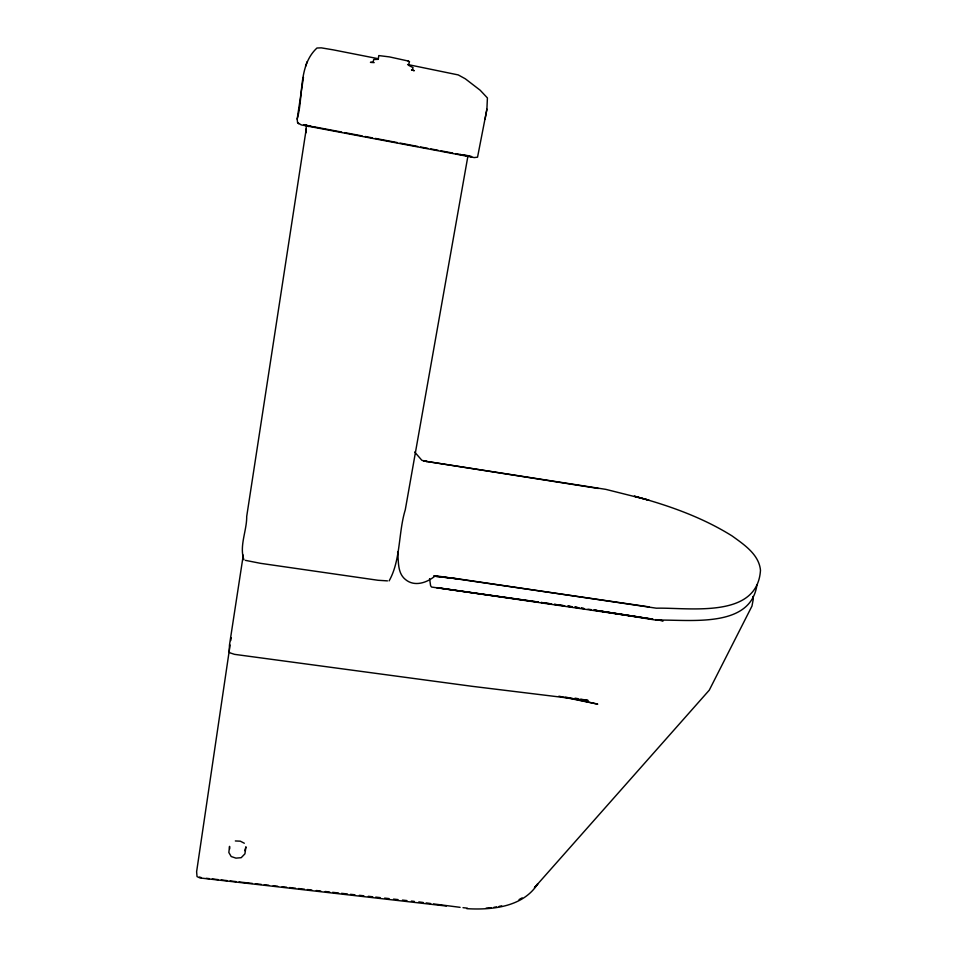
<?xml version="1.0" encoding="UTF-8"?>
<svg xmlns="http://www.w3.org/2000/svg" width="957" height="957" viewBox="0 0 957 957"><rect width="100%" height="100%" fill="white"/><g stroke="black" fill="none" stroke-linecap="round" stroke-linejoin="round"><path stroke-width="1.44" d="M378.41 58.748L333.156 49.836L321.301 47.85L316.97 48.017C297.735 65.854 303.8 96.131 297.172 119.075L297.579 122.592L301.216 124.9L474.229 157.582L477.543 157.175L486.898 109.194L487.412 97.937L480.151 90.209L465.329 78.809L458.259 74.921L407.598 64.502M303.453 77.242L297.172 119.075M230.099 644.994L196.616 871.731L197.034 876.6L199.989 877.952L446.345 906.04M230.745 640.58L231.175 637.625M374.187 62.612L370.443 62.337L373.074 62.301L373.708 59.513L378.266 59.322L378.781 55.578L389.475 56.906L408.101 60.997L409.452 61.798L408.483 65.267L413.041 67.624L412.323 70.076M485.043 119.278L486.898 109.194M243.281 555.156L229.477 645.066L229.19 651.932L230.194 652.937L234.549 654.349L472.016 686.301L588.1 700.464L580.851 699.184M756.939 584.966C750.491 629.311 688.011 619.143 656.275 620.172L600.206 611.104M467.758 156.948L405.278 509.818C398.279 532.511 400.863 560.096 389.116 580.887M244.789 850.665L245.961 846.801L244.92 853.847L241.2 857.687L235.96 858.13L231.187 856.527L228.843 852.496L229.548 846.371L229.692 848.895M305.558 66.344L307.149 61.679M245.423 560.359L260.495 563.326L378.015 580.277L387.441 580.875M519.053 899.592L522.175 897.869M467.734 156.41L468.918 155.788L460.066 154.579L462.973 155.106M486.072 908.157L491.204 907.703M466.789 908.672C491.946 910.131 523.144 907.116 537.858 883.682L534.437 887.713L709.269 690.164L751.975 606.068L753.243 599.405L752.896 596.462M235.338 840.952L240.327 841.179L244.334 843.237M206.353 878.311L209.32 878.646M212.287 878.969L218.232 879.627M221.211 879.962L227.144 880.619M230.123 880.954L236.068 881.612M239.035 881.947L252.409 883.431M255.375 883.754L261.321 884.412M264.288 884.747L268.75 885.237M273.212 885.739L277.662 886.23M282.124 886.72L286.574 887.223M289.552 887.546L295.498 888.216M298.464 888.539L304.41 889.197M307.376 889.532L311.838 890.022M316.3 890.524L320.751 891.015M325.213 891.505L329.663 892.008M332.641 892.331L338.587 892.989M341.553 893.324L347.499 893.982M350.465 894.317L354.927 894.807M359.377 895.309L363.839 895.8M368.301 896.29L372.752 896.793M375.73 897.116L380.18 897.618M384.642 898.109L389.092 898.599M393.554 899.102L398.016 899.592M402.466 900.082L406.928 900.585M411.39 901.075L414.357 901.41M460.09 907.332L433.593 903.934M463.021 907.667L467.411 908.169M457.901 578.829L433.82 576.114L457.901 578.829L656.358 608.197C689.184 607.408 757.286 619.251 760.48 570.324C759.068 554.45 743.852 544.473 732.153 535.98C702.127 517.199 668.357 505.32 634.3 496.181L648.93 500.176L605.805 489.362L423.473 460.951M418.819 901.901L423.245 902.511M426.2 902.918L430.638 903.528M538.097 602.085L431.547 587.048L430.602 585.708L429.585 578.662M541.052 602.503L551.411 603.963M554.366 604.381L564.726 605.841L554.534 604.381M567.68 606.26L572.13 606.894M538.336 602.073L436.727 587.634L651.573 618.952M541.279 602.491L551.591 603.963M567.788 606.26L572.202 606.894M649.157 606.905L435.363 575.743C427.372 582.598 414.704 587.203 405.481 579.547C397.227 572.968 398.734 561.34 397.633 552.093M568.805 606.224L572.154 606.69M574.702 607.133L579.117 607.815M587.945 609.178L591.354 609.669M593.842 610.087L652.734 619.179M597.18 610.554L594.261 610.099L597.252 610.626M600.111 611.009L610.351 612.6M613.281 613.054L641.082 617.361M644.013 617.815L646.944 618.27M649.863 618.724L652.794 619.179M423.819 460.987L598.412 488.477M575.061 698.167L577.956 698.682M465.88 155.62L471.693 156.661L455.628 153.622M306.635 125.415L303.704 124.865L314.709 127.114M313.932 126.803L341.685 132.054M344.616 132.604L362.141 135.918M365.06 136.48L372.369 137.856M375.288 138.406L397.203 142.557M400.122 143.107L417.647 146.433M420.578 146.983L427.875 148.359M430.794 148.921L438.103 150.297M441.021 150.847L452.709 153.06M558.9 696.206L597.73 704.137L565.683 697.115M308.477 125.786L310.977 126.324M426.846 461.513L421.858 460.305L414.692 452.051M411.486 69.945L414.285 70.71L412.204 69.945M199.499 877.067L201.281 877.605M409.452 61.798L408.101 60.997M305.917 124.877L308.477 126.575M297.579 122.592L298.74 123.812M243.927 559.797C239.106 546.088 246.906 530.513 246.703 516.457L306.24 128.932L305.797 132.963L306.431 124.781L306.838 125.451M501.659 905.848A88.845 46.211 11.8 0 1 499.099 906.399M496.527 906.889A88.845 46.211 11.8 0 1 493.884 907.32M578.04 607.731L575.085 607.312L578.1 607.719M583.961 608.568L581.007 608.15L583.985 608.556M663.034 620.77L655.677 619.634L663.034 620.77"/></g></svg>
